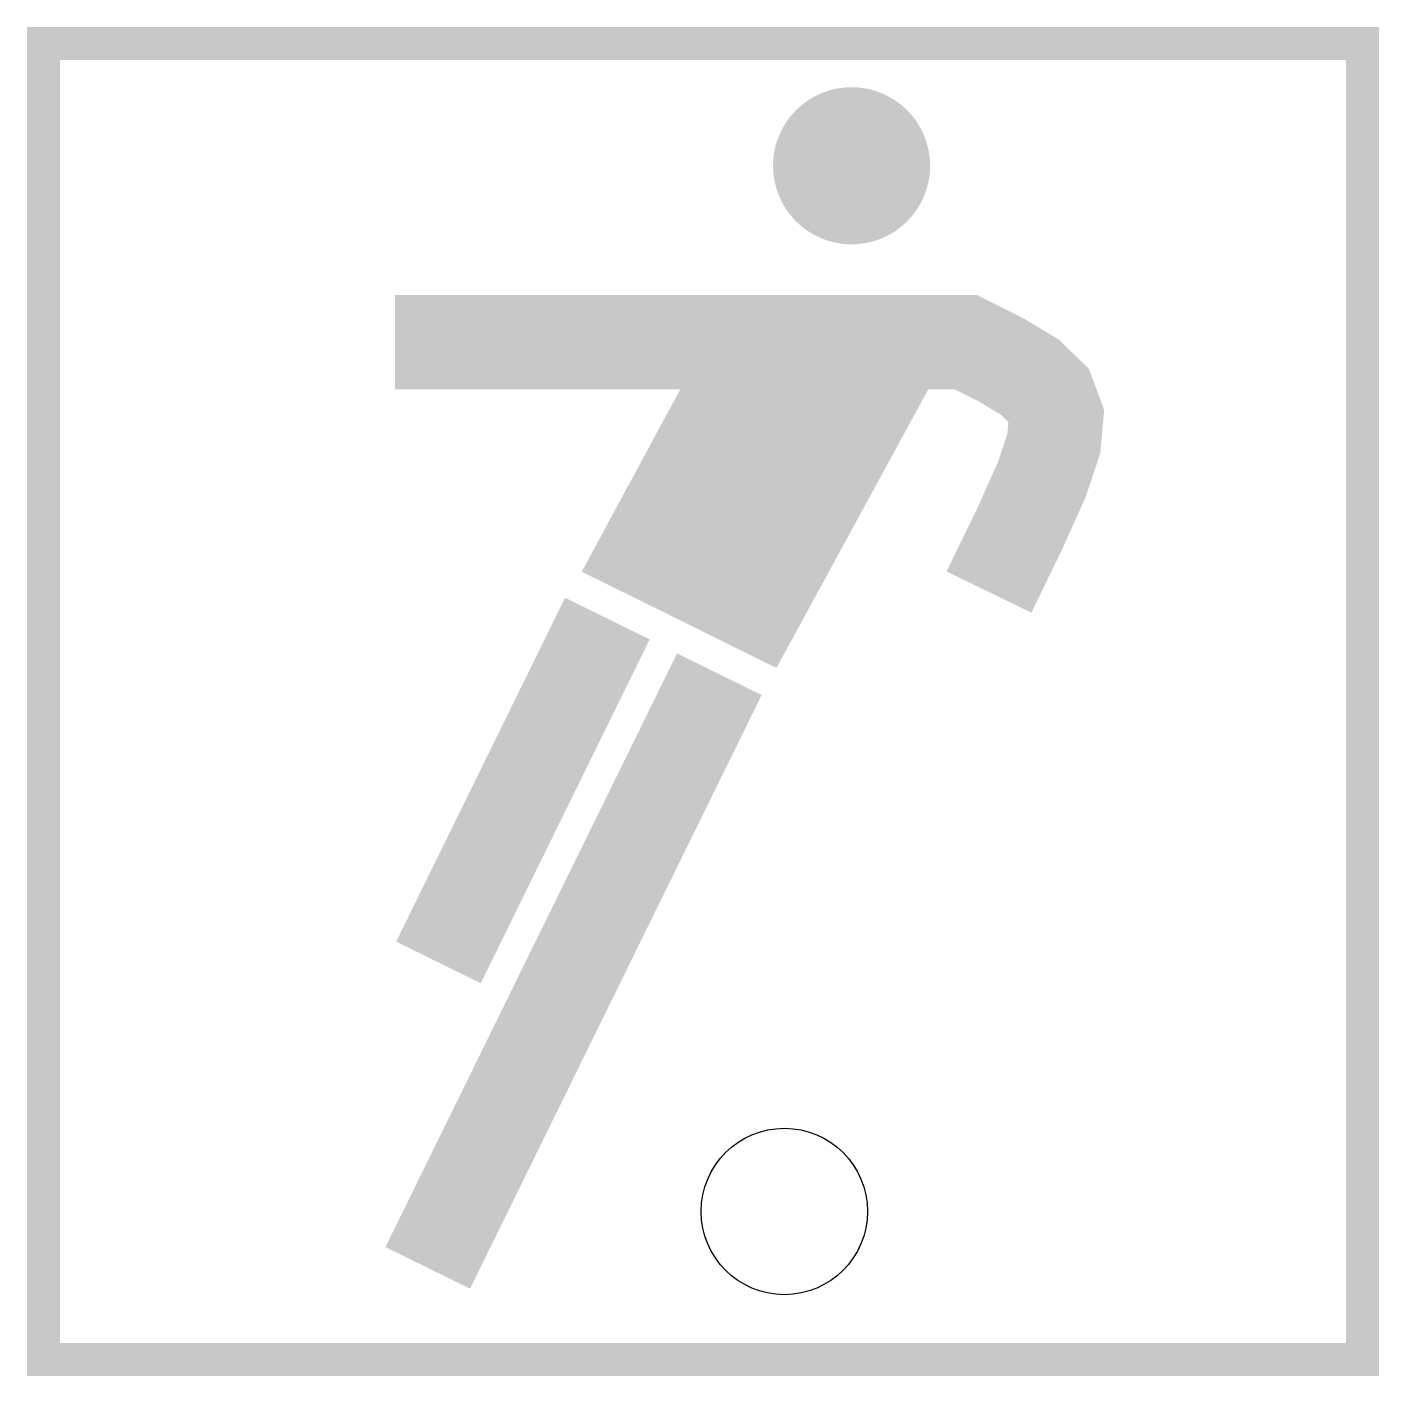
# Model space of a CAD drawing. Extents: x 7.462 to 8.382, y 3.385 to 4.302.
import ezdxf

# ---------------------------------------------------------------- set-up
doc = ezdxf.new("R2010")
doc.units = 0
doc.layers.add('CORNICE', color=2, linetype='CONTINUOUS')
doc.layers.add('SIMBOLI', color=2, linetype='CONTINUOUS')

msp = doc.modelspace()

# ---------------------------------------------------------------- linework, layer by layer
at = {"layer": 'CORNICE', "const_width": 0.05344}
msp.add_lwpolyline([(7.99621, 4.20786, 1), (8.04965, 4.20786, 1)], format="xyb", close=True, dxfattribs=at)
at = {"layer": 'CORNICE', "const_width": 0.06412}
for points in [[(8.1089, 4.08795), (7.71246, 4.08795)], [(8.09426, 4.09118), (8.12464, 4.0759), (8.14442, 4.06397), (8.15684, 4.05184), (8.16212, 4.03752), (8.16049, 4.019), (8.15217, 3.99425), (8.13738, 3.96127), (8.11635, 3.91805)], [(7.85684, 3.90002), (7.74197, 3.66622)], [(7.933, 3.86219), (7.73469, 3.45858)]]:
    msp.add_lwpolyline(points, dxfattribs=at)
at = {"layer": 'CORNICE'}
msp.add_circle((7.97721, 3.49692), 0.05656, dxfattribs=at)
msp.add_solid([(7.90645, 4.05589), (8.07511, 4.05589), (7.8394, 3.9319), (7.97185, 3.86645)], dxfattribs=at)
at = {"layer": 'SIMBOLI', "const_width": 0.0225}
msp.add_lwpolyline([(8.37035, 3.39635), (8.37035, 4.29094), (7.47342, 4.29094), (7.47342, 3.39635)], close=True, dxfattribs=at)

doc.saveas('drawing.dxf')
